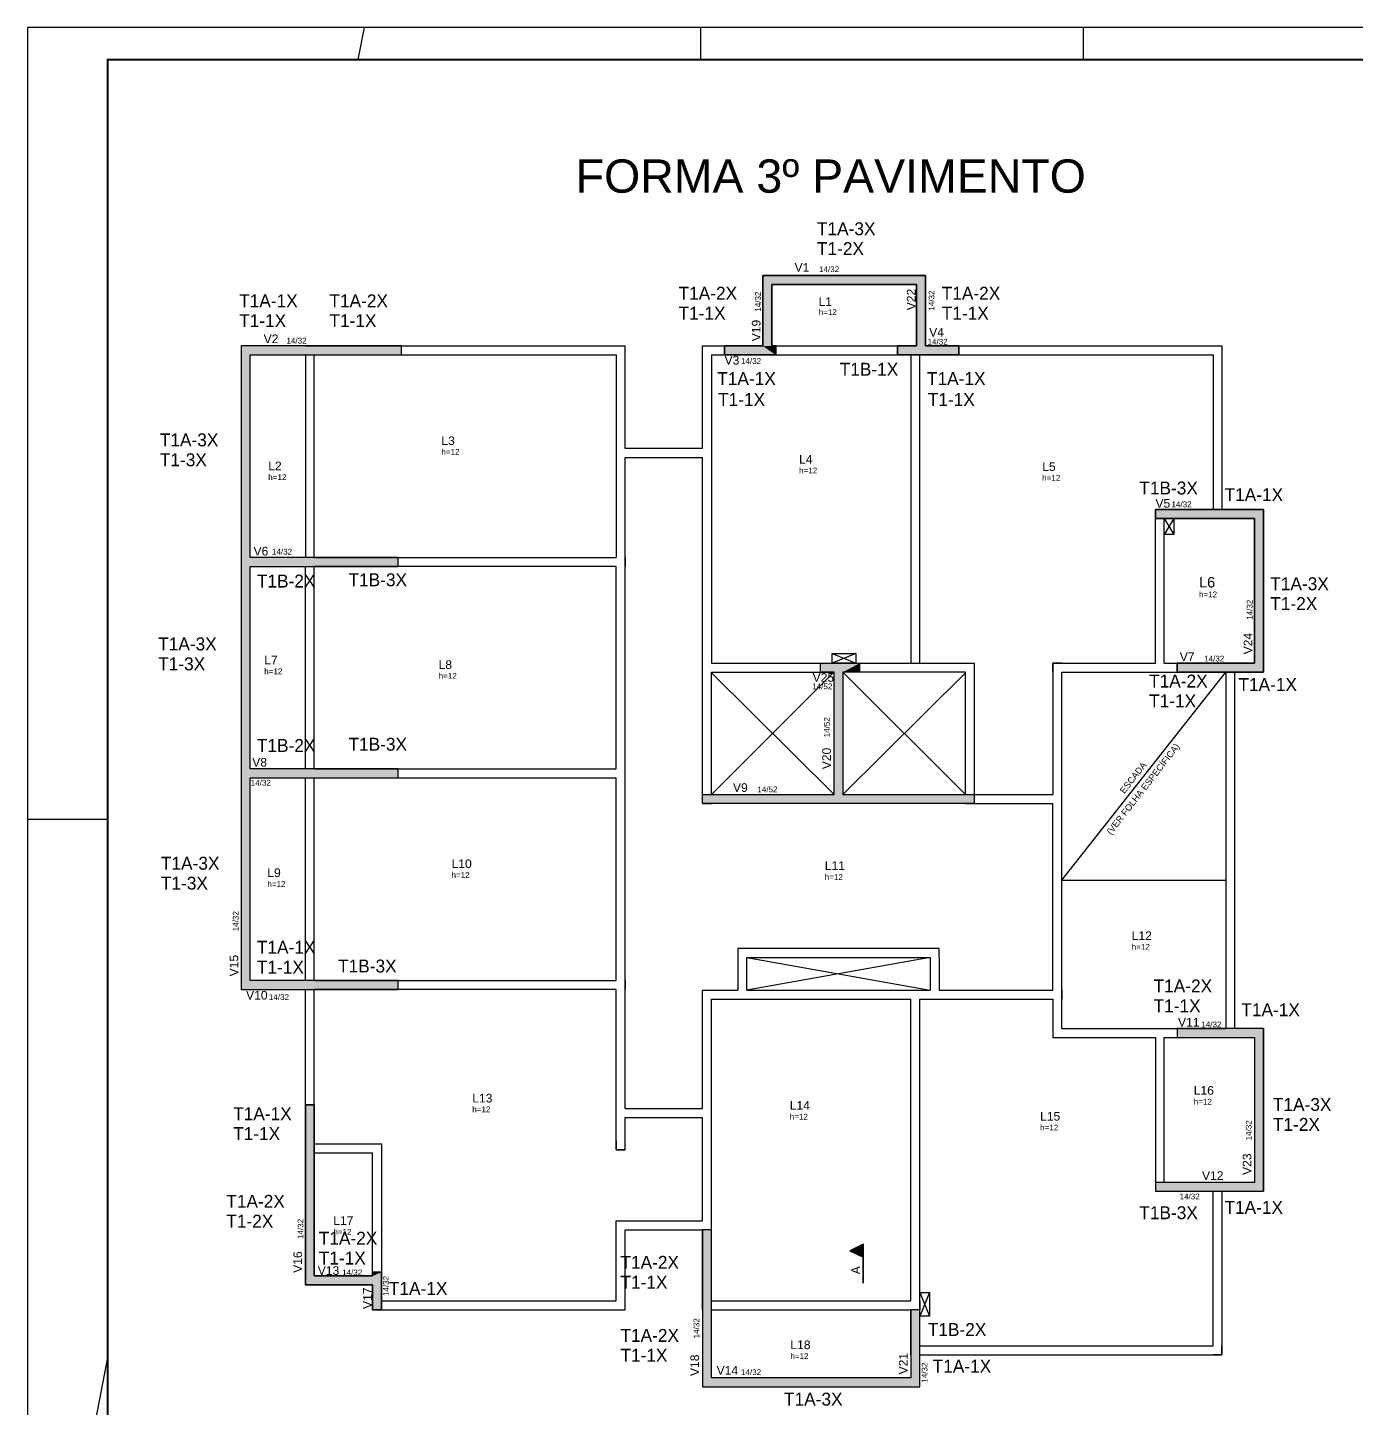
# Model space of a CAD drawing. Extents: x 15230 to 21256, y 3128 to 7338.
# Drawn here: x 15230 to 17303, y 5184 to 7338 of the extents above; entities that cross this region are included whole.
import ezdxf

# ---------------------------------------------------------------- set-up
doc = ezdxf.new("R2010")
doc.units = 0
for name, color, linetype in [('10', 10, 'Continuous'), ('25', 130, 'Continuous'), ('3', 3, 'Continuous'), ('37', 7, 'Continuous'), ('38', 7, 'Continuous'), ('9', 8, 'Continuous')]:
    doc.layers.add(name, color=color, linetype=linetype)
doc.layers.add('NOME DA VIGA', color=6, linetype='Continuous', lineweight=25)
doc.styles.add('TQS_ARIAL', font='arial.ttf')

# ---------------------------------------------------------------- blocks, each defined once
blk = doc.blocks.new('*U6')
at = {"color": 252}
for p, q in [((-10740, 8310), (-10759.3, 8210)), ((-11540, 4165.2), (-11790, 2870))]:
    blk.add_line(p, q, dxfattribs=at)
at = {"color": 7}
for p, q in [((-9690, 8310), (-9690, 8210)), ((-8495, 8310), (-8495, 8210)), ((-11790, 5840), (-11540, 5840))]:
    blk.add_line(p, q, dxfattribs=at)
blk.add_lwpolyline([(-11790, 8310), (-11790, -100), (100, -100), (100, 8310)], close=True, dxfattribs=at)
at = {"color": 7, "const_width": 6}
blk.add_lwpolyline([(-11540, 8210), (-11540, 0), (0, 0), (0, 8210)], close=True, dxfattribs=at)

msp = doc.modelspace()

# ---------------------------------------------------------------- linework, layer by layer
at = {"layer": '10', "color": 252, "linetype": 'Continuous'}
for p, q in [((16641, 6827.72), (16622, 6827.72)), ((17003.5, 6572.72), (17018.5, 6547.72)), ((17018.5, 6572.72), (17003.5, 6547.72)), ((16484.97, 6361.72), (16521.97, 6346.72)), ((16521.97, 6361.72), (16484.97, 6346.72)), ((16297, 6141.72), (16487.5, 6332.72)), ((16488, 6141.72), (16297, 6331.72)), ((16693, 6141.72), (16502, 6332.72)), ((16502, 6141.72), (16693, 6331.72)), ((16843.5, 6008.22), (17099.5, 6332.72)), ((16843.5, 6008.22), (17099.5, 6008.22)), ((16352, 5887.72), (16638, 5836.72)), ((16638, 5887.72), (16352, 5836.72)), ((16622, 5364.77), (16637, 5327.77)), ((16637, 5364.77), (16622, 5327.77))]:
    msp.add_line(p, q, dxfattribs=at)
for points in [[(17018.5, 6547.72), (17003.5, 6547.72), (17003.5, 6572.72), (17018.5, 6572.72), (17018.5, 6547.72)], [(16484.99, 6361.72), (16521.97, 6361.72), (16521.97, 6346.72), (16484.99, 6346.72), (16484.99, 6361.72)], [(16622, 5327.77), (16622, 5364.77), (16637, 5364.77), (16637, 5327.77), (16622, 5327.77)]]:
    msp.add_lwpolyline(points, dxfattribs=at)
at = {"layer": '25', "color": 130, "linetype": 'Continuous'}
for points in [[(16683, 6841.72), (16683, 6827.72), (16587, 6827.72), (16587, 6841.72), (16617, 6841.72), (16617, 6937.72), (16391, 6937.72), (16391, 6841.72), (16397, 6841.72), (16397, 6827.72), (16317, 6827.72), (16317, 6841.72), (16377, 6841.72), (16377, 6951.72), (16631, 6951.72), (16631, 6841.72), (16683, 6841.72)], [(15813, 6841.72), (15563, 6841.72), (15563, 5837.72), (15808, 5837.72), (15808, 5851.72), (15577, 5851.72), (15577, 6167.72), (15808, 6167.72), (15808, 6181.72), (15577, 6181.72), (15577, 6497.72), (15808, 6497.72), (15808, 6511.72), (15577, 6511.72), (15577, 6827.72), (15813, 6827.72), (15813, 6841.72)], [(16989.5, 6586.72), (17158.5, 6586.72), (17158.5, 6332.72), (17023.5, 6332.72), (17023.5, 6346.72), (17144, 6346.72), (17144, 6572.72), (16989.5, 6572.72), (16989.5, 6586.72)], [(16467, 6346.72), (16528, 6346.72), (16528, 6332.72), (16502, 6332.72), (16502, 6141.72), (16707, 6141.72), (16707, 6127.72), (16283, 6127.72), (16283, 6141.72), (16488, 6141.72), (16488, 6332.72), (16467, 6332.72), (16467, 6346.72)], [(17158.5, 5776.72), (17023.5, 5776.72), (17023.5, 5762.72), (17144, 5762.72), (17144, 5536.72), (16989.5, 5536.72), (16989.5, 5522.72), (17158.5, 5522.72), (17158.5, 5776.72)], [(15663, 5657.72), (15677, 5657.72), (15677, 5390.72), (15768, 5390.72), (15768, 5396.72), (15782, 5396.72), (15782, 5337.72), (15768, 5337.72), (15768, 5376.72), (15663, 5376.72), (15663, 5657.72)], [(16283, 5462.72), (16283, 5217.67), (16622, 5217.67), (16622, 5337.72), (16608, 5337.72), (16608, 5231.72), (16297, 5231.72), (16297, 5462.72), (16283, 5462.72)]]:
    msp.add_lwpolyline(points, dxfattribs=at)
for points in [[(16377, 6841.72), (16377, 6951.72), (16391, 6937.72)], [(16391, 6937.72), (16377, 6951.72), (16631, 6951.72)], [(16391, 6841.72), (16377, 6841.72), (16391, 6937.72)], [(16617, 6937.72), (16391, 6937.72), (16631, 6951.72)], [(16617, 6841.72), (16631, 6951.72), (16631, 6841.72)], [(16617, 6937.72), (16631, 6951.72), (16617, 6841.72)], [(15813, 6841.72), (15563, 6841.72), (15577, 6827.72)], [(15577, 6827.72), (15563, 6841.72), (15577, 6497.72)], [(15563, 6841.72), (15577, 6167.72), (15577, 6497.72)], [(15577, 6167.72), (15563, 6841.72), (15577, 5851.72)], [(15563, 6841.72), (15563, 5837.72), (15577, 5851.72)], [(15813, 6827.72), (15813, 6841.72), (15577, 6827.72)], [(16317, 6841.72), (16377, 6841.72), (16317, 6827.72)], [(16377, 6841.72), (16397, 6827.72), (16317, 6827.72)], [(16397, 6827.72), (16377, 6841.72), (16391, 6841.72)], [(16397, 6841.72), (16397, 6827.72), (16391, 6841.72)], [(16587, 6827.72), (16587, 6841.72), (16617, 6841.72)], [(16587, 6827.72), (16617, 6841.72), (16683, 6827.72)], [(16617, 6841.72), (16631, 6841.72), (16683, 6827.72)], [(16683, 6827.72), (16631, 6841.72), (16683, 6841.72)], [(15577, 6827.72), (15577, 6497.72), (15577, 6511.72)], [(16989.5, 6572.72), (16989.5, 6586.72), (17144, 6572.72)], [(16989.5, 6586.72), (17158.5, 6586.72), (17144, 6572.72)], [(17144, 6572.72), (17158.5, 6586.72), (17144, 6346.72)], [(17158.5, 6586.72), (17158.5, 6332.72), (17144, 6346.72)], [(15577, 6497.72), (15808, 6497.72), (15577, 6511.72)], [(15808, 6497.72), (15808, 6511.72), (15577, 6511.72)], [(15577, 6497.72), (15577, 6167.72), (15577, 6181.72)], [(16488, 6332.72), (16467, 6332.72), (16528, 6346.72)], [(16528, 6346.72), (16467, 6332.72), (16467, 6346.72)], [(16502, 6332.72), (16488, 6332.72), (16528, 6346.72)], [(16528, 6346.72), (16528, 6332.72), (16502, 6332.72)], [(17144, 6346.72), (17158.5, 6332.72), (17023.5, 6332.72)], [(17023.5, 6332.72), (17023.5, 6346.72), (17144, 6346.72)], [(16502, 6141.72), (16488, 6141.72), (16502, 6332.72)], [(16488, 6141.72), (16488, 6332.72), (16502, 6332.72)], [(15577, 6167.72), (15808, 6167.72), (15577, 6181.72)], [(15577, 6181.72), (15808, 6167.72), (15808, 6181.72)], [(16283, 6141.72), (16488, 6141.72), (16283, 6127.72)], [(16488, 6141.72), (16707, 6127.72), (16283, 6127.72)], [(16707, 6127.72), (16488, 6141.72), (16502, 6141.72)], [(16707, 6141.72), (16707, 6127.72), (16502, 6141.72)], [(15563, 5837.72), (15808, 5837.72), (15577, 5851.72)], [(15808, 5837.72), (15808, 5851.72), (15577, 5851.72)], [(17144, 5762.72), (17158.5, 5776.72), (17023.5, 5776.72)], [(17144, 5762.72), (17023.5, 5776.72), (17023.5, 5762.72)], [(17144, 5762.72), (17158.5, 5522.72), (17158.5, 5776.72)], [(17144, 5762.72), (17144, 5536.72), (17158.5, 5522.72)], [(15663, 5657.72), (15677, 5657.72), (15663, 5376.72)], [(15677, 5657.72), (15677, 5390.72), (15663, 5376.72)], [(16989.5, 5536.72), (16989.5, 5522.72), (17158.5, 5522.72)], [(16989.5, 5536.72), (17158.5, 5522.72), (17144, 5536.72)], [(16297, 5231.72), (16297, 5462.72), (16283, 5462.72)], [(16297, 5231.72), (16283, 5462.72), (16283, 5217.67)], [(15663, 5376.72), (15677, 5390.72), (15768, 5376.72)], [(15677, 5390.72), (15768, 5390.72), (15768, 5376.72)], [(15768, 5390.72), (15782, 5396.72), (15782, 5337.72)], [(15782, 5396.72), (15768, 5390.72), (15768, 5396.72)], [(15768, 5376.72), (15768, 5390.72), (15782, 5337.72)], [(15768, 5376.72), (15782, 5337.72), (15768, 5337.72)], [(16608, 5337.72), (16608, 5231.72), (16622, 5217.67)], [(16608, 5337.72), (16622, 5217.67), (16622, 5337.72)], [(16297, 5231.72), (16283, 5217.67), (16622, 5217.67)], [(16297, 5231.72), (16622, 5217.67), (16608, 5231.72)]]:
    msp.add_solid(points, dxfattribs=at)
at = {"layer": '3', "color": 7, "linetype": 'Continuous'}
for p, q in [((16683, 6841.72), (16631, 6841.72)), ((16683, 6827.72), (16683, 6841.72)), ((16587, 6827.72), (16683.2, 6827.72)), ((17093.5, 6586.72), (17158.5, 6586.72)), ((17158.5, 6586.72), (17158.5, 6332.72)), ((17158.5, 6332.72), (17108.5, 6332.72)), ((17158.5, 5776.72), (17158.5, 5522.72)), ((17158.5, 5776.72), (17158.5, 5522.72)), ((16283, 5462.72), (16283, 5217.67)), ((16297, 5462.72), (16283, 5462.72)), ((16297, 5231.72), (16297, 5462.72)), ((16533.41, 5440.45), (16512.67, 5430.08)), ((16512.67, 5430.08), (16533.32, 5419.75)), ((16533.32, 5440.31), (16512.86, 5430.08)), ((16512.86, 5430.08), (16533.32, 5419.85)), ((16514.26, 5430.78), (16514.26, 5429.38)), ((16515.86, 5431.58), (16515.86, 5428.58)), ((16517.45, 5432.38), (16517.45, 5427.78)), ((16519.05, 5433.17), (16519.05, 5426.99)), ((16520.64, 5433.97), (16520.64, 5426.19)), ((16522.25, 5434.77), (16522.24, 5425.39)), ((16523.83, 5435.57), (16523.83, 5424.59)), ((16525.43, 5436.36), (16525.43, 5423.8)), ((16527.03, 5437.16), (16527.03, 5423)), ((16528.62, 5437.96), (16528.62, 5422.2)), ((16530.22, 5438.76), (16530.22, 5421.4)), ((16531.81, 5439.56), (16531.81, 5420.6)), ((16533.32, 5440.31), (16533.32, 5379.65)), ((16533.41, 5379.65), (16533.41, 5440.45)), ((16622, 5337.72), (16608, 5337.72)), ((16608, 5337.72), (16608, 5231.72)), ((16622, 5217.72), (16622, 5337.72)), ((16283, 5217.67), (16622, 5217.67)), ((16608, 5231.72), (16297, 5231.72))]:
    msp.add_line(p, q, dxfattribs=at)
at = {"layer": '3', "linetype": 'Continuous'}
for points in [[(16617, 6841.72), (16587, 6841.72), (16587, 6827.72), (16683, 6827.72), (16683, 6841.72), (16631, 6841.72), (16631, 6951.72), (16377, 6951.72), (16377, 6841.72), (16317, 6841.72), (16317, 6827.72), (16397, 6827.72), (16397, 6841.72), (16391, 6841.72), (16391, 6937.72), (16617, 6937.72), (16617, 6841.72)], [(15813, 6841.72), (15563, 6841.72), (15563, 5837.72), (15808, 5837.72), (15808, 5851.72), (15577, 5851.72), (15577, 6167.72), (15808, 6167.72), (15808, 6181.72), (15577, 6181.72), (15577, 6497.72), (15808, 6497.72), (15808, 6511.72), (15577, 6511.72), (15577, 6827.72), (15813, 6827.72), (15813, 6841.72)], [(15663.5, 6841.72), (15563, 6841.72), (15563, 5837.72), (15663, 5837.72)], [(17158.5, 6586.72), (16989.5, 6586.72), (16989.5, 6572.72), (17144, 6572.72), (17144, 6346.72), (17023.5, 6346.72), (17023.5, 6332.72), (17158.5, 6332.72), (17158.5, 6586.72)], [(16467, 6346.72), (16528, 6346.72), (16528, 6332.72), (16502, 6332.72), (16502, 6141.72), (16707, 6141.72), (16707, 6127.72), (16283, 6127.72), (16283, 6141.72), (16488, 6141.72), (16488, 6332.72), (16467, 6332.72), (16467, 6346.72)], [(17158.5, 5776.72), (17023.5, 5776.72), (17023.5, 5762.72), (17144, 5762.72), (17144, 5536.72), (16989.5, 5536.72), (16989.5, 5522.72), (17158.5, 5522.72), (17158.5, 5776.72)], [(15663, 5657.72), (15663, 5376.72), (15768, 5376.72), (15768, 5337.72), (15782, 5337.72), (15782, 5396.72), (15768, 5396.72), (15768, 5390.72), (15677, 5390.72), (15677, 5657.72), (15663, 5657.72)], [(15663, 5582.72), (15663, 5376.72), (15768, 5376.72)], [(16533.32, 5440.31), (16512.86, 5430.08), (16533.32, 5419.85), (16533.32, 5440.31)]]:
    msp.add_lwpolyline(points, dxfattribs=at)
at = {"layer": '9', "color": 8, "linetype": 'Continuous'}
for p, q in [((15663, 6841.72), (16162, 6841.72)), ((16283, 6841.72), (16377, 6841.72)), ((16283, 6681.72), (16283, 6841.72)), ((16391, 6841.72), (16617, 6841.72)), ((16631, 6841.73), (17093.5, 6841.73)), ((17093.5, 6841.73), (17093.5, 6586.72)), ((15677, 6511.72), (15677, 6827.72)), ((15677, 6827.72), (16148, 6827.72)), ((16148, 6827.72), (16148, 6511.72)), ((16297, 6827.72), (16608, 6827.72)), ((16608, 6827.72), (16608, 6346.72)), ((16622, 6346.72), (16622, 6827.72)), ((16162, 5651.72), (16162, 6667.72)), ((16162, 6667.72), (16283, 6667.72)), ((16283, 6127.72), (16283, 6667.72)), ((17003.5, 6346.72), (17003.5, 6572.72)), ((15677, 6511.72), (16148, 6511.72)), ((16162, 6511.72), (16162, 6497.72)), ((15663, 6181.72), (15663, 6497.72)), ((15677, 6181.72), (15677, 6497.72)), ((16608, 6346.72), (16622, 6346.72)), ((16829.5, 6332.72), (16829.5, 6346.72)), ((16829.5, 6346.72), (16989.5, 6346.72)), ((17003.5, 6346.72), (17113.5, 6346.72)), ((16297, 6141.72), (16297, 6332.72)), ((16297, 6332.72), (16487.5, 6332.72)), ((16843.5, 5776.72), (16843.5, 6332.72)), ((15663, 5851.72), (15663, 6167.72)), ((15677, 6181.72), (16148, 6181.72)), ((15677, 5851.72), (15677, 6167.72)), ((15677, 6167.72), (16148, 6167.72)), ((16148, 5851.72), (16148, 6167.72)), ((16843.5, 6127.72), (16843.5, 6141.72)), ((16283, 6127.72), (16297, 6127.72)), ((16829.5, 5836.72), (16829.5, 6127.72)), ((16652, 5901.72), (16338, 5901.72)), ((16338, 5901.72), (16338, 5887.72)), ((16338, 5887.72), (16338, 5836.72)), ((16352, 5887.72), (16638, 5887.72)), ((16352, 5836.72), (16352, 5887.72)), ((16638, 5887.72), (16638, 5836.72)), ((16652, 5887.72), (16652, 5901.72)), ((15677, 5851.72), (16148, 5851.72)), ((16162, 5851.72), (16162, 5837.72)), ((15677, 5596.72), (15677, 5837.72)), ((16283, 5651.72), (16283, 5836.72)), ((16283, 5822.72), (16283, 5836.72)), ((16283, 5836.72), (16338, 5836.72)), ((16297, 5462.72), (16297, 5822.72)), ((16297, 5822.72), (16608, 5822.72)), ((16352, 5836.72), (16638, 5836.72)), ((16622, 5822.72), (16829.5, 5822.72)), ((16622, 5281.72), (16622, 5822.72)), ((16693, 5836.72), (16829.5, 5836.72)), ((16843.5, 5836.72), (16843.5, 5822.72)), ((16843.5, 5776.72), (17099.5, 5776.72)), ((16989.5, 5762.72), (16989.5, 5522.72)), ((17003.5, 5536.72), (17003.5, 5762.72)), ((16162, 5651.72), (16283, 5651.72)), ((16283, 5476.72), (16283, 5637.72)), ((16148, 5601.72), (16148, 5587.72)), ((15768, 5390.72), (15768, 5582.72)), ((16148, 5587.72), (16162, 5587.72)), ((16989.5, 5522.72), (17003.5, 5522.72)), ((17079.5, 5281.72), (17079.5, 5522.72)), ((16148, 5351.72), (16148, 5476.72)), ((16148, 5476.72), (16162, 5476.72)), ((16162, 5476.72), (16283, 5476.72)), ((15782, 5351.72), (16148, 5351.72)), ((16622, 5351.72), (16622, 5337.72)), ((16608, 5267.72), (16608, 5337.72)), ((16622, 5281.72), (17079.5, 5281.72))]:
    msp.add_line(p, q, dxfattribs=at)
for points in [[(16283, 6681.72), (16162, 6681.72), (16162, 6841.72)], [(15663.75, 6827.72), (15663, 6827.72), (15663, 6511.72)], [(16297, 6827.72), (16297, 6346.72), (16707, 6346.72), (16707, 6332.72)], [(16622, 6827.72), (17079.5, 6827.72), (17079.5, 6586.72)], [(16989.5, 6572.72), (16989.5, 6586.72), (17079.5, 6586.72)], [(16989.5, 6346.72), (16989.5, 6572.72), (16989.5, 6572.72)], [(17093.5, 6572.72), (17003.5, 6572.72)], [(16148, 6181.72), (16148, 6497.72), (15677, 6497.72)], [(16693, 6346.72), (16707, 6346.72), (16707, 6141.72), (16829.5, 6141.72)], [(16843.5, 6346.72), (16829.5, 6346.72), (16829.5, 6141.72)], [(16693, 6141.72), (16693, 6332.72), (16502, 6332.72)], [(16843.5, 6332.72), (17099.5, 6332.72), (17099.5, 5776.72)], [(17113.5, 5776.72), (17113.5, 5776.72), (17113.5, 6332.72)], [(16693, 6127.72), (16707, 6127.72), (16829.5, 6127.72)], [(16652, 5887.72), (16652, 5836.72), (16693, 5836.72)], [(15663, 5582.72), (15663, 5837.72)], [(16162, 5587.72), (16148, 5587.72), (16148, 5837.72), (15677, 5837.72)], [(16297, 5351.72), (16608, 5351.72), (16608, 5822.72)], [(16829.5, 5822.72), (16829.5, 5762.72), (16843.5, 5762.72)], [(16829.5, 5776.72), (16829.5, 5762.72), (16989.5, 5762.72)], [(17003.5, 5762.72), (17113.5, 5762.72)], [(16162, 5587.72), (16162, 5637.72), (16283, 5637.72)], [(15677, 5596.72), (15782, 5596.72), (15782, 5582.72)], [(15677, 5582.72), (15677, 5582.72), (15768, 5582.72)], [(15768, 5596.72), (15782, 5596.72), (15782, 5351.72)], [(17093.5, 5536.72), (17003.5, 5536.72)], [(17093.5, 5522.72), (17093.5, 5267.72), (17079.5, 5267.72)], [(16162, 5351.72), (16162, 5462.72), (16283, 5462.72)], [(16283, 5337.72), (16283, 5462.72)], [(15782, 5337.72), (15768, 5337.72), (15768, 5376.72)], [(15768, 5351.72), (15768, 5337.72), (16162, 5337.72), (16162, 5351.72)], [(16297, 5337.72), (16608, 5337.72)], [(16622, 5267.72), (17093.5, 5267.72), (17093.5, 5281.72)]]:
    msp.add_lwpolyline(points, dxfattribs=at)

# ---------------------------------------------------------------- block references
at = {"xscale": 0.5, "yscale": 0.5, "zscale": 0.5}
msp.add_blockref('*U6', (21124.54, 3183.48), dxfattribs=at)

# ---------------------------------------------------------------- texts
at = {"layer": '10', "color": 252, "linetype": 'Continuous', "style": 'TQS_ARIAL'}
for s, p in [('(VER FOLHA ESPECÍFICA)', (16920.23, 6078.28)), ('ESCADA', (16941.13, 6142.37))]:
    msp.add_text(s, height=10, rotation=52, dxfattribs=at).set_placement(p)
at = {"layer": '3', "color": 7, "linetype": 'Continuous', "style": 'TQS_ARIAL'}
msp.add_text('FORMA 3º PAVIMENTO ', height=51.9249, dxfattribs=at).set_placement((16084.85, 7080.88))
msp.add_text('A', height=13.5, rotation=90, dxfattribs=at).set_placement((16528.66, 5393.32))
at = {"layer": '37', "color": 7, "linetype": 'Continuous', "style": 'TQS_ARIAL'}
for s, height, p in [('V1', 13.5, (16426.48, 6957.6)), ('14/32', 9, (16464.56, 6956.98)), ('V2', 13.5, (15597.91, 6846.15)), ('14/32', 9, (15633.49, 6845.53)), ('14/32', 9, (16633.94, 6843.83)), ('V4', 13.5, (16636.54, 6856.37)), ('V3', 13.5, (16317.23, 6812.77)), ('14/32', 9, (16342.79, 6813.74)), ('V5', 13.5, (16989.65, 6589.42)), ('14/32', 9, (17014.64, 6590.19)), ('V6', 13.5, (15582.09, 6514.83)), ('14/32', 9, (15610.89, 6516.27)), ('V7', 13.5, (17027.58, 6350.05)), ('14/32', 9, (17065.66, 6349.43)), ('V25', 13.5, (16454.64, 6317.74)), ('14/52', 9, (16453.99, 6306.16)), ('V8', 13.5, (15580.1, 6185.4)), ('14/32', 9, (15577.73, 6155.73)), ('V9', 13.5, (16330.34, 6145.94)), ('14/52', 9, (16368.42, 6145.32)), ('V10', 13.5, (15570.49, 5821.92)), ('14/32', 9, (15606.07, 5821.3)), ('V11', 13.5, (17024.85, 5779.89)), ('14/32', 9, (17061.25, 5778.62)), ('V12', 13.5, (17062.29, 5540.51)), ('14/32', 9, (17027.27, 5510.2)), ('V13', 13.5, (15682.31, 5392.29)), ('14/32', 9, (15720.39, 5391.67)), ('V14', 13.5, (16304.74, 5236.63)), ('14/32', 9, (16342.82, 5236.01))]:
    msp.add_text(s, height=height, dxfattribs=at).set_placement(p)
for s, height, p in [('14/32', 9, (16373.93, 6895.16)), ('V22', 13.5, (16615.23, 6897.47)), ('14/32', 9, (16644.69, 6896.82)), ('V19', 13.5, (16373.27, 6849.04)), ('14/32', 9, (17141.21, 6414.41)), ('V24', 13.5, (17140.77, 6360.56)), ('14/52', 9, (16481.42, 6231.07)), ('V20', 13.5, (16483.13, 6181.3)), ('14/32', 9, (15558.75, 5928.54)), ('V15', 13.5, (15558.34, 5858.14)), ('14/32', 9, (17139.73, 5602.13)), ('V23', 13.5, (17139.29, 5548.28)), ('14/32', 9, (15659.96, 5448.34)), ('V16', 13.5, (15657.79, 5395.53)), ('14/32', 9, (15793.25, 5359.29)), ('V17', 13.5, (15766.67, 5339.14)), ('14/32', 9, (16277.84, 5293.21)), ('V18', 13.5, (16277.43, 5234.51)), ('V21', 13.5, (16602.87, 5237)), ('14/32', 9, (16633.86, 5224.09))]:
    msp.add_text(s, height=height, rotation=90, dxfattribs=at).set_placement(p)
at = {"layer": '38', "color": 7, "linetype": 'Continuous', "style": 'TQS_ARIAL'}
for s, height, p in [('L1', 13.5, (16463.95, 6904.09)), ('h=12', 9, (16464.17, 6890.08)), ('L3', 13.5, (15875.27, 6687.28)), ('h=12', 9, (15875.27, 6671.98)), ('L2', 13.5, (15605.08, 6647.78)), ('L4', 13.5, (16433.52, 6658.14)), ('L5', 13.5, (16812.92, 6646.82)), ('h=12', 9, (15605.08, 6632.48)), ('h=12', 9, (16433.52, 6642.84)), ('h=12', 9, (16812.92, 6631.52)), ('L6', 16.3, (17057.57, 6464.93)), ('h=12', 9, (17057.57, 6449.63)), ('L7', 13.5, (15598.84, 6344.95)), ('h=12', 9, (15598.84, 6329.65)), ('L8', 13.5, (15870.95, 6337.69)), ('h=12', 9, (15870.95, 6322.39)), ('L10', 13.5, (15891.17, 6027.12)), ('L11', 13.5, (16473.56, 6024.01)), ('L9', 13.5, (15603.63, 6013.01)), ('h=12', 9, (15891.17, 6011.82)), ('h=12', 9, (16473.56, 6008.71)), ('h=12', 9, (15603.63, 5997.71)), ('L12', 13.5, (16952.55, 5914.88)), ('h=12', 9, (16952.55, 5899.58)), ('L13', 13.5, (15923.45, 5661.35)), ('h=12', 9, (17049.39, 5658.13)), ('L16', 13.5, (17049.39, 5673.43)), ('h=12', 9, (15923.45, 5646.05)), ('L14', 13.5, (16418.92, 5650.02)), ('L15', 13.5, (16809.64, 5633.04)), ('h=12', 9, (16418.92, 5634.72)), ('h=12', 9, (16809.64, 5617.74)), ('L17', 13.5, (15706.63, 5470.32)), ('h=12', 9, (15706.63, 5455.02)), ('L18', 13.5, (16419.89, 5276.47)), ('h=12', 9, (16419.89, 5261.17))]:
    msp.add_text(s, height=height, dxfattribs=at).set_placement(p)
at = {"layer": 'NOME DA VIGA', "color": 6, "linetype": 'Continuous'}
for s, p in [('T1A-3X', (16461.38, 7014.6)), ('T1-2X', (16461.38, 6983.58)), ('T1A-1X', (15559.66, 6902.11)), ('T1A-2X', (15700.54, 6902.11)), ('T1A-2X', (16245.41, 6913.91)), ('T1A-2X', (16656.11, 6913.91)), ('T1-1X', (16245.41, 6882.9)), ('T1-1X', (16656.11, 6882.9)), ('T1-1X', (15559.66, 6871.09)), ('T1-1X', (15700.54, 6871.09)), ('T1B-1X', (16496.89, 6795.31)), ('T1A-1X', (16305.81, 6780.83)), ('T1A-1X', (16633.09, 6780.83)), ('T1-1X', (16307.05, 6748.11)), ('T1-1X', (16634.33, 6748.11)), ('T1A-3X', (15435.85, 6685.13)), ('T1-3X', (15435.85, 6654.11)), ('T1B-3X', (16964.46, 6610.05)), ('T1A-1X', (17097.51, 6599.65)), ('T1B-2X', (15587.32, 6464.86)), ('T1B-3X', (15730.31, 6466.82)), ('T1A-3X', (17168.86, 6460.67)), ('T1-2X', (17168.86, 6429.65)), ('T1A-3X', (15433.31, 6366.78)), ('T1-3X', (15433.31, 6335.76)), ('T1A-2X', (16979.73, 6308.82)), ('T1A-1X', (17119.14, 6303.36)), ('T1-1X', (16979.73, 6277.8)), ('T1B-2X', (15587.32, 6208.32)), ('T1B-3X', (15730.31, 6210.28)), ('T1A-3X', (15437.56, 6024.56)), ('T1-3X', (15437.56, 5993.55)), ('T1A-1X', (15587.32, 5893.47)), ('T1-1X', (15587.32, 5862.45)), ('T1B-3X', (15714.03, 5864.18)), ('T1A-2X', (16986.74, 5833.1)), ('T1-1X', (16986.74, 5802.08)), ('T1A-1X', (17123.68, 5795.94)), ('T1A-3X', (17172.95, 5648.11)), ('T1A-1X', (15550.31, 5633.71)), ('T1-2X', (17172.95, 5617.09)), ('T1-1X', (15550.31, 5602.69)), ('T1A-2X', (15539.62, 5497.08)), ('T1B-3X', (16964.46, 5479.27)), ('T1A-1X', (17097.33, 5487.6)), ('T1-2X', (15539.62, 5466.07)), ('T1A-2X', (15683.92, 5439.51)), ('T1-1X', (15683.92, 5408.5)), ('T1A-2X', (16154.7, 5401.86)), ('T1-1X', (16154.7, 5370.85)), ('T1A-1X', (15793.34, 5361.11)), ('T1A-2X', (16154.7, 5287.82)), ('T1B-2X', (16634.37, 5297.02)), ('T1-1X', (16154.7, 5256.81)), ('T1A-1X', (16641.96, 5239.83)), ('T1A-3X', (16409.98, 5188.44))]:
    msp.add_text(s, height=20.16, dxfattribs=at).set_placement(p)

doc.saveas('drawing.dxf')
